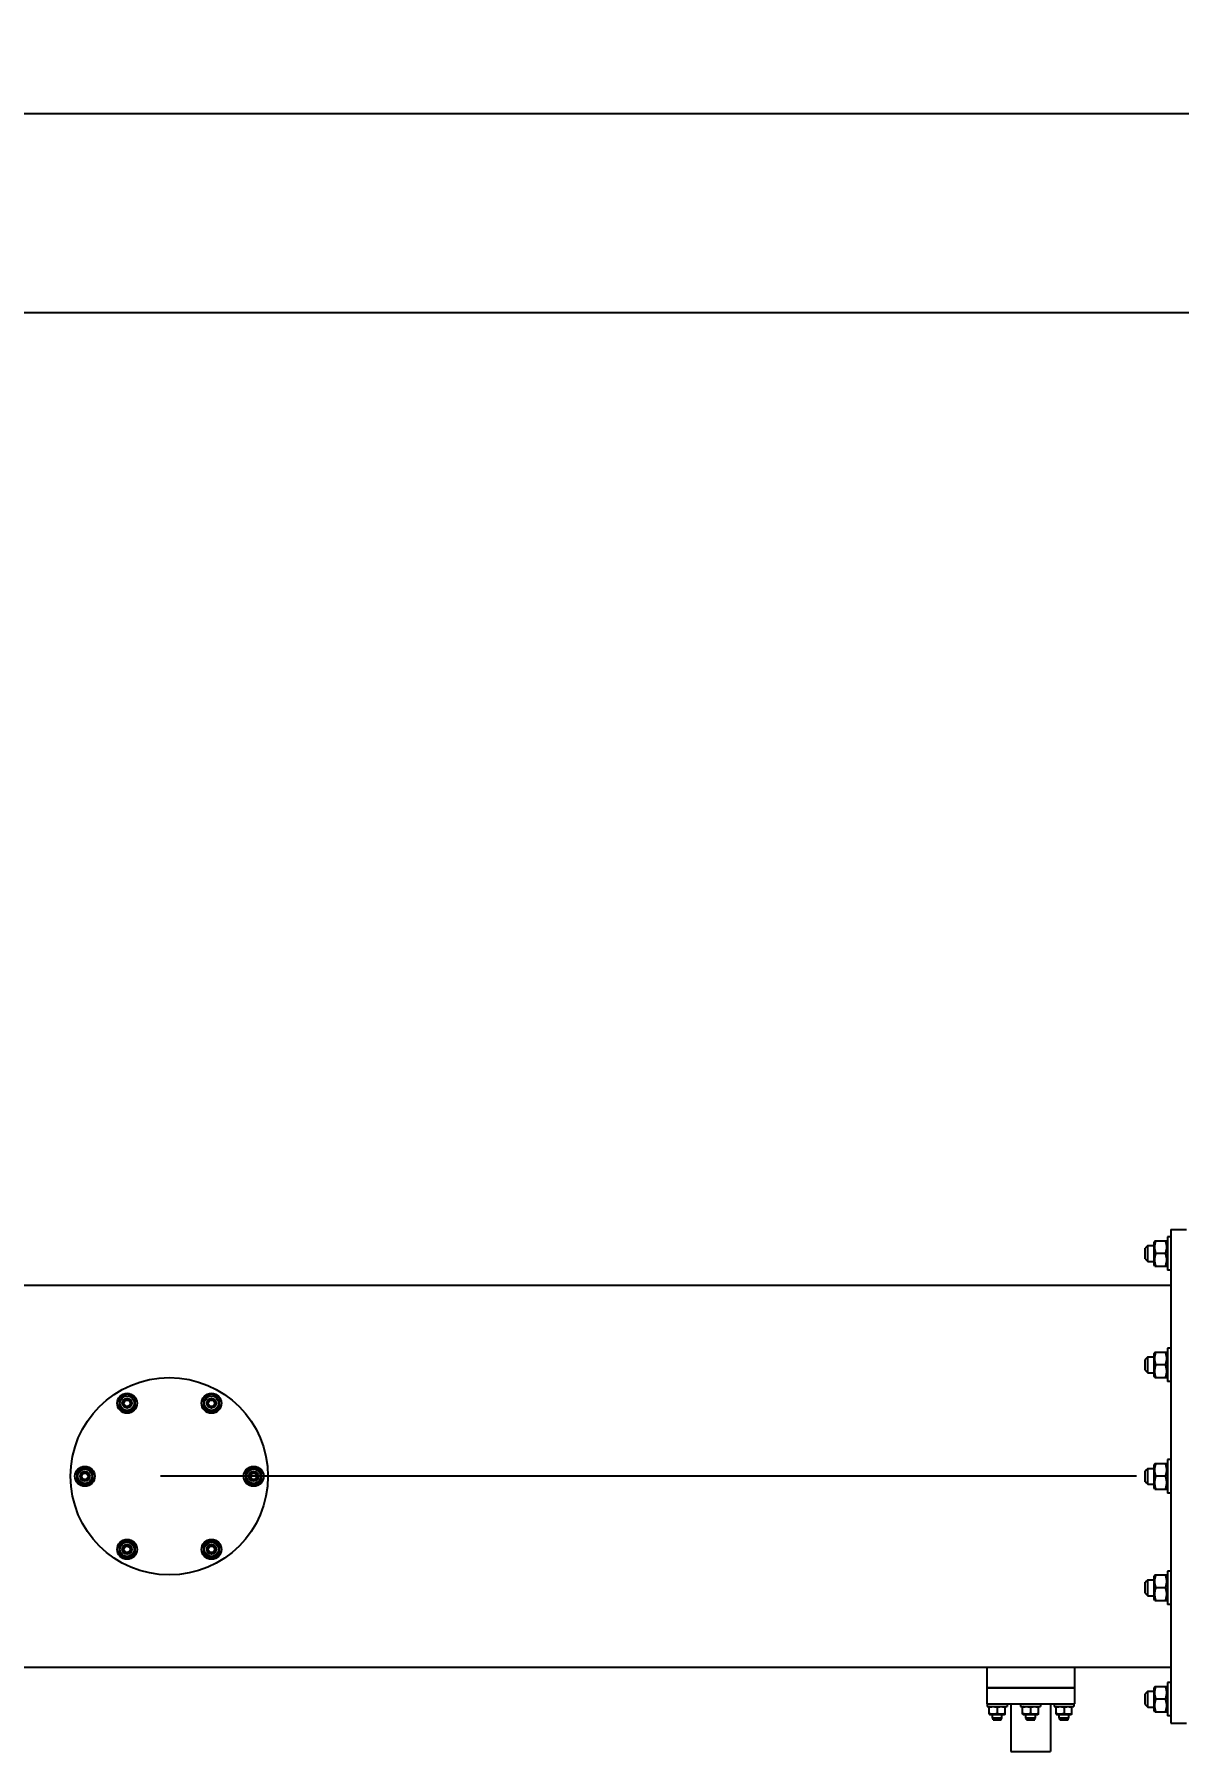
# Model space of a CAD drawing. Header units: millimetres. Extents: x 0 to 1189, y 0 to 841.
# Drawn here: x 637.01 to 665.76, y 692.27 to 735.43 of the extents above; entities that cross this region are included whole.
import ezdxf

# ---------------------------------------------------------------- set-up
doc = ezdxf.new("R2010")
doc.units = ezdxf.units.MM
doc.header["$LTSCALE"] = 65.395
doc.linetypes.add('CENTER', pattern=[0.6, 0.375, -0.075, 0.075, -0.075])
doc.layers.get('0').update_dxf_attribs({"linetype": 'CONTINUOUS'})
for name, color, linetype in [('ALL_AXIS', 7, 'CONTINUOUS'), ('ALL_CHAMFER', 7, 'CONTINUOUS'), ('ALL_DIMENSIONS', 7, 'CONTINUOUS'), ('ALL_ROUND', 7, 'CONTINUOUS')]:
    doc.layers.add(name, color=color, linetype=linetype)
doc.styles.get("Standard").update_dxf_attribs({"font": 'txt', "width": 0.7})
doc.dimstyles.new('DIMSTYLE_2', dxfattribs={"dimtxt": 3.5, "dimasz": 3, "dimexe": 0.18, "dimexo": 0.0625, "dimgap": 0.09, "dimtad": 1, "dimlfac": 25, "dimdsep": 46, "dimtxsty": 'STANDARD', "dimblk": '_FILLED', "dimblk1": '_FILLED', "dimblk2": '_FILLED', "dimcen": 0.09, "dimadec": 0, "dimazin": 0, "dimtp": 2, "dimtm": 2, "dimtfac": 1, "dimtofl": 0, "dimtmove": 0, "dimatfit": 3, "dimldrblk": '_FILLED', "dimfxl": 1, "dimtolj": 1, "dimarcsym": 0})

# ---------------------------------------------------------------- blocks, each defined once
blk = doc.blocks.new('_FILLED')
at = {"color": 0, "linetype": 'BYBLOCK'}
blk.add_solid([(0, 0), (-1, 0.167), (-1, -0.167)], dxfattribs=at)
blk = doc.blocks.new('*D1')
at = {"layer": 'ALL_DIMENSIONS', "color": 2, "linetype": 'CONTINUOUS'}
for p, q in [((111.762, 705.039), (111.762, 735.427)), ((976.89, 705.039), (976.89, 735.427)), ((111.762, 733.427), (544.326, 733.427)), ((976.89, 733.427), (544.326, 733.427))]:
    blk.add_line(p, q, dxfattribs=at)
at = {"layer": 'ALL_DIMENSIONS', "color": 2, "linetype": 'CONTINUOUS', "xscale": 3, "yscale": 3, "zscale": 3, "rotation": 180}
blk.add_blockref('_FILLED', (111.762, 733.427), dxfattribs=at)
at = {"layer": 'ALL_DIMENSIONS', "color": 2, "linetype": 'CONTINUOUS', "xscale": 3, "yscale": 3, "zscale": 3}
blk.add_blockref('_FILLED', (976.89, 733.427), dxfattribs=at)
blk = doc.blocks.new('*D5')
at = {"layer": 'ALL_DIMENSIONS', "color": 2, "linetype": 'CONTINUOUS'}
for p, q in [((452.402, 694.115), (452.402, 730.427)), ((692.402, 694.115), (692.402, 730.427)), ((452.402, 728.427), (572.402, 728.427)), ((692.402, 728.427), (572.402, 728.427))]:
    blk.add_line(p, q, dxfattribs=at)
at = {"layer": 'ALL_DIMENSIONS', "color": 2, "linetype": 'CONTINUOUS', "xscale": 3, "yscale": 3, "zscale": 3, "rotation": 180}
blk.add_blockref('_FILLED', (452.402, 728.427), dxfattribs=at)
at = {"layer": 'ALL_DIMENSIONS', "color": 2, "linetype": 'CONTINUOUS', "xscale": 3, "yscale": 3, "zscale": 3}
blk.add_blockref('_FILLED', (692.402, 728.427), dxfattribs=at)

msp = doc.modelspace()

# ---------------------------------------------------------------- linework, layer by layer
at = {"color": 7, "linetype": 'CONTINUOUS'}
for p, q in [((665.56175857, 705.38712965), (665.96175857, 705.38712965)), ((665.56175857, 705.38712965), (665.56175857, 692.98712965)), ((664.92175857, 704.65112965), (664.92175857, 704.92312965)), ((665.16423544, 705.10713253), (665.14575857, 705.07512965)), ((665.14575857, 704.49913187), (665.14575857, 705.07512744)), ((665.16423378, 705.10712965), (665.46328337, 705.10712965)), ((665.48175857, 705.07512965), (665.46328337, 705.10712965)), ((665.16423544, 704.46712678), (665.14575857, 704.49912965)), ((665.16423378, 704.46712965), (665.46328337, 704.46712965)), ((665.43470212, 704.78712965), (665.19281503, 704.78712965)), ((665.48175857, 704.49912965), (665.46328337, 704.46712965)), ((634.29582779, 703.98712965), (665.56175857, 703.98712965)), ((665.16423544, 702.30713253), (665.14575857, 702.27512965)), ((665.14575857, 701.69913187), (665.14575857, 702.27512744)), ((665.16423378, 702.30712965), (665.46328337, 702.30712965)), ((665.48175857, 702.27512965), (665.46328337, 702.30712965)), ((664.92175857, 701.85112965), (664.92175857, 702.12312965)), ((665.43470212, 701.98712965), (665.19281503, 701.98712965)), ((665.16423544, 701.66712678), (665.14575857, 701.69912965)), ((665.16423378, 701.66712965), (665.46328337, 701.66712965)), ((665.48175857, 701.69912965), (665.46328337, 701.66712965)), ((639.34175857, 701.25404362), (639.14175857, 701.13857356)), ((639.14175857, 701.13857356), (639.14175857, 700.90763346)), ((639.54175857, 701.13857356), (639.34175857, 701.25404362)), ((639.54175857, 700.90763346), (639.54175857, 701.13857356)), ((641.46175857, 701.25404362), (641.26175857, 701.13857356)), ((641.26175857, 701.13857356), (641.26175857, 700.90763346)), ((641.66175857, 701.13857356), (641.46175857, 701.25404362)), ((641.66175857, 700.90763346), (641.66175857, 701.13857356)), ((639.14175857, 700.90763346), (639.34175857, 700.7921634)), ((639.34175857, 700.7921634), (639.54175857, 700.90763346)), ((641.26175857, 700.90763346), (641.46175857, 700.7921634)), ((641.46175857, 700.7921634), (641.66175857, 700.90763346)), ((638.28175857, 699.41806976), (638.08175857, 699.30259971)), ((638.08175857, 699.30259971), (638.08175857, 699.0716596)), ((638.48175857, 699.30259971), (638.28175857, 699.41806976)), ((638.48175857, 699.0716596), (638.48175857, 699.30259971)), ((642.52175857, 699.41806976), (642.32175857, 699.30259971)), ((642.32175857, 699.30259971), (642.32175857, 699.0716596)), ((642.72175857, 699.30259971), (642.52175857, 699.41806976)), ((642.72175857, 699.0716596), (642.72175857, 699.30259971)), ((664.92175857, 699.05112965), (664.92175857, 699.32312965)), ((665.16423544, 699.50713253), (665.14575857, 699.47512965)), ((665.14575857, 698.89913187), (665.14575857, 699.47512744)), ((665.16423378, 699.50712965), (665.46328337, 699.50712965)), ((665.48175857, 699.47512965), (665.46328337, 699.50712965)), ((638.08175857, 699.0716596), (638.28175857, 698.95618955)), ((638.28175857, 698.95618955), (638.48175857, 699.0716596)), ((642.32175857, 699.0716596), (642.52175857, 698.95618955)), ((642.52175857, 698.95618955), (642.72175857, 699.0716596)), ((665.16423544, 698.86712678), (665.14575857, 698.89912965)), ((665.16423378, 698.86712965), (665.46328337, 698.86712965)), ((665.43470212, 699.18712965), (665.19281503, 699.18712965)), ((665.48175857, 698.89912965), (665.46328337, 698.86712965)), ((639.34175857, 697.5820959), (639.14175857, 697.46662585)), ((639.14175857, 697.46662585), (639.14175857, 697.23568574)), ((639.54175857, 697.46662585), (639.34175857, 697.5820959)), ((639.54175857, 697.23568574), (639.54175857, 697.46662585)), ((641.46175857, 697.5820959), (641.26175857, 697.46662585)), ((641.26175857, 697.46662585), (641.26175857, 697.23568574)), ((641.66175857, 697.46662585), (641.46175857, 697.5820959)), ((641.66175857, 697.23568574), (641.66175857, 697.46662585)), ((639.14175857, 697.23568574), (639.34175857, 697.12021569)), ((639.34175857, 697.12021569), (639.54175857, 697.23568574)), ((641.26175857, 697.23568574), (641.46175857, 697.12021569)), ((641.46175857, 697.12021569), (641.66175857, 697.23568574)), ((665.16423544, 696.70713253), (665.14575857, 696.67512965)), ((665.14575857, 696.09913187), (665.14575857, 696.67512744)), ((665.16423378, 696.70712965), (665.46328337, 696.70712965)), ((665.48175857, 696.67512965), (665.46328337, 696.70712965)), ((664.92175857, 696.25112965), (664.92175857, 696.52312965)), ((665.43470212, 696.38712965), (665.19281503, 696.38712965)), ((665.16423544, 696.06712678), (665.14575857, 696.09912965)), ((665.16423378, 696.06712965), (665.46328337, 696.06712965)), ((665.48175857, 696.09912965), (665.46328337, 696.06712965)), ((663.14174961, 693.86712965), (660.94176753, 693.86712965)), ((664.92175857, 693.45112965), (664.92175857, 693.72312965)), ((665.16423544, 693.90713253), (665.14575857, 693.87512965)), ((665.14575857, 693.29913187), (665.14575857, 693.87512744)), ((665.16423378, 693.90712965), (665.46328337, 693.90712965)), ((665.43470212, 693.58712965), (665.19281503, 693.58712965)), ((665.48175857, 693.87512965), (665.46328337, 693.90712965)), ((661.00175677, 693.2066777), (661.02175857, 693.19512965)), ((661.02175857, 693.40312965), (661.00175857, 693.39158265)), ((661.00175857, 693.20667666), (661.00175857, 693.39158265)), ((661.38175719, 693.19512965), (661.02175996, 693.19512965)), ((661.20175857, 693.37371937), (661.20175857, 693.22453994)), ((661.38175857, 693.40312965), (661.40175857, 693.39158265)), ((661.40176038, 693.2066777), (661.38175857, 693.19512965)), ((661.40175857, 693.20667666), (661.40175857, 693.39158265)), ((661.84175677, 693.2066777), (661.86175857, 693.19512965)), ((661.86175857, 693.40312965), (661.84175857, 693.39158265)), ((661.84175857, 693.20667666), (661.84175857, 693.39158265)), ((662.22175719, 693.19512965), (661.86175996, 693.19512965)), ((662.04175857, 693.37371937), (662.04175857, 693.22453994)), ((662.22175857, 693.40312965), (662.24175857, 693.39158265)), ((662.24176038, 693.2066777), (662.22175857, 693.19512965)), ((662.24175857, 693.20667666), (662.24175857, 693.39158265)), ((662.68175677, 693.2066777), (662.70175857, 693.19512965)), ((662.70175857, 693.40312965), (662.68175857, 693.39158265)), ((662.68175857, 693.20667666), (662.68175857, 693.39158265)), ((663.06175719, 693.19512965), (662.70175996, 693.19512965)), ((662.88175857, 693.37371937), (662.88175857, 693.22453994)), ((663.06175857, 693.40312965), (663.08175857, 693.39158265)), ((663.08176038, 693.2066777), (663.06175857, 693.19512965)), ((663.08175857, 693.20667666), (663.08175857, 693.39158265)), ((665.16423544, 693.26712678), (665.14575857, 693.29912965)), ((665.16423378, 693.26712965), (665.46328337, 693.26712965)), ((665.48175857, 693.29912965), (665.46328337, 693.26712965)), ((661.09907908, 693.06712965), (661.30443807, 693.06712965)), ((661.93907908, 693.06712965), (662.14443807, 693.06712965)), ((662.77907908, 693.06712965), (662.98443807, 693.06712965)), ((665.56175857, 692.98712965), (665.96175857, 692.98712965))]:
    msp.add_line(p, q, dxfattribs=at)
at = {"color": 2, "linetype": 'CONTINUOUS'}
for p, q in [((661.09907908, 693.06712965), (661.09907908, 693.08980915)), ((661.30443807, 693.06712965), (661.30443807, 693.08980915)), ((661.93907908, 693.06712965), (661.93907908, 693.08980915)), ((662.14443807, 693.06712965), (662.14443807, 693.08980915)), ((662.77907908, 693.06712965), (662.77907908, 693.08980915)), ((662.98443807, 693.06712965), (662.98443807, 693.08980915))]:
    msp.add_line(p, q, dxfattribs=at)
at = {"color": 7, "linetype": 'CONTINUOUS'}
for points in [[(665.19281503, 704.78712965), (665.18685352, 704.80584635), (665.1815956, 704.82419646), (665.17704777, 704.8421243), (665.17319054, 704.85979689), (665.16999906, 704.87735399), (665.16749602, 704.8948217), (665.16569128, 704.91227342), (665.16459853, 704.92970709), (665.16423692, 704.94714741), (665.16460001, 704.96458753), (665.16569421, 704.98202082), (665.16750019, 704.99947129), (665.17000411, 705.01693629), (665.1731959, 705.03448913), (665.17705245, 705.05215507), (665.18159904, 705.07007555), (665.18685543, 705.08841914), (665.19281503, 705.10712965)], [(665.43470212, 704.78712965), (665.44136101, 704.80815562), (665.44713261, 704.82874726), (665.45201073, 704.84883149), (665.45601395, 704.86862757), (665.45916977, 704.88832499), (665.46144519, 704.90793994), (665.46281896, 704.92755609), (665.46328336, 704.9471604), (665.4628161, 704.96676396), (665.46143972, 704.98637792), (665.45916203, 705.00598979), (665.45600489, 705.02568157), (665.45200211, 705.04546695), (665.44712574, 705.06553829), (665.44135699, 705.08611714), (665.43470212, 705.10712965)], [(665.19281503, 704.46712965), (665.18742615, 704.48396826), (665.18260515, 704.50050793), (665.17835689, 704.51670973), (665.17466682, 704.53269041), (665.17151766, 704.54854246), (665.16892252, 704.56429968), (665.16688434, 704.58002488), (665.16541638, 704.59572362), (665.16453214, 704.61142432), (665.16423378, 704.62712116), (665.16453143, 704.64281676), (665.16541477, 704.65851427), (665.16688134, 704.67420795), (665.16891774, 704.68992719), (665.17151075, 704.70567883), (665.17465736, 704.7215249), (665.17834281, 704.73749418), (665.18258906, 704.75369329), (665.18741526, 704.77025297), (665.19281503, 704.78712965)], [(665.43470212, 704.46712965), (665.44136101, 704.48815562), (665.44713261, 704.50874726), (665.45201073, 704.52883149), (665.45601395, 704.54862757), (665.45916977, 704.56832499), (665.46144519, 704.58793994), (665.46281896, 704.60755609), (665.46328336, 704.6271604), (665.4628161, 704.64676396), (665.46143972, 704.66637792), (665.45916203, 704.68598979), (665.45600489, 704.70568157), (665.45200211, 704.72546695), (665.44712574, 704.74553829), (665.44135699, 704.76611714), (665.43470212, 704.78712965)], [(665.19281503, 701.98712965), (665.18685352, 702.00584635), (665.1815956, 702.02419646), (665.17704777, 702.0421243), (665.17319054, 702.05979689), (665.16999906, 702.07735399), (665.16749602, 702.0948217), (665.16569128, 702.11227342), (665.16459853, 702.12970709), (665.16423692, 702.14714741), (665.16460001, 702.16458753), (665.16569421, 702.18202082), (665.16750019, 702.19947129), (665.17000411, 702.21693629), (665.1731959, 702.23448913), (665.17705245, 702.25215508), (665.18159904, 702.27007555), (665.18685543, 702.28841914), (665.19281503, 702.30712965)], [(665.43470212, 701.98712965), (665.44136101, 702.00815562), (665.44713261, 702.02874726), (665.45201073, 702.04883149), (665.45601395, 702.06862757), (665.45916977, 702.08832499), (665.46144519, 702.10793994), (665.46281896, 702.12755609), (665.46328336, 702.1471604), (665.4628161, 702.16676396), (665.46143972, 702.18637792), (665.45916203, 702.20598979), (665.45600489, 702.22568157), (665.45200211, 702.24546695), (665.44712574, 702.26553829), (665.44135699, 702.28611714), (665.43470212, 702.30712965)], [(665.19281503, 701.66712965), (665.18742615, 701.68396826), (665.18260515, 701.70050793), (665.17835689, 701.71670973), (665.17466682, 701.73269041), (665.17151766, 701.74854246), (665.16892252, 701.76429968), (665.16688434, 701.78002488), (665.16541638, 701.79572362), (665.16453214, 701.81142432), (665.16423378, 701.82712116), (665.16453143, 701.84281676), (665.16541477, 701.85851427), (665.16688134, 701.87420795), (665.16891774, 701.88992719), (665.17151075, 701.90567883), (665.17465736, 701.9215249), (665.17834281, 701.93749418), (665.18258906, 701.95369329), (665.18741526, 701.97025297), (665.19281503, 701.98712965)], [(665.43470212, 701.66712965), (665.44136101, 701.68815562), (665.44713261, 701.70874726), (665.45201073, 701.72883149), (665.45601395, 701.74862757), (665.45916977, 701.76832499), (665.46144519, 701.78793994), (665.46281896, 701.80755609), (665.46328336, 701.8271604), (665.4628161, 701.84676396), (665.46143972, 701.86637792), (665.45916203, 701.88598979), (665.45600489, 701.90568157), (665.45200211, 701.92546695), (665.44712574, 701.94553829), (665.44135699, 701.96611714), (665.43470212, 701.98712965)], [(665.19281503, 699.18712965), (665.18685352, 699.20584635), (665.1815956, 699.22419646), (665.17704777, 699.2421243), (665.17319054, 699.25979689), (665.16999906, 699.27735399), (665.16749602, 699.2948217), (665.16569128, 699.31227342), (665.16459853, 699.32970709), (665.16423692, 699.34714741), (665.16460001, 699.36458753), (665.16569421, 699.38202082), (665.16750019, 699.39947129), (665.17000411, 699.41693629), (665.1731959, 699.43448913), (665.17705245, 699.45215507), (665.18159904, 699.47007555), (665.18685543, 699.48841914), (665.19281503, 699.50712965)], [(665.43470212, 699.18712965), (665.44136101, 699.20815562), (665.44713261, 699.22874726), (665.45201073, 699.24883149), (665.45601395, 699.26862757), (665.45916977, 699.28832499), (665.46144519, 699.30793994), (665.46281896, 699.32755609), (665.46328336, 699.3471604), (665.4628161, 699.36676396), (665.46143972, 699.38637792), (665.45916203, 699.40598979), (665.45600489, 699.42568157), (665.45200211, 699.44546695), (665.44712574, 699.46553829), (665.44135699, 699.48611714), (665.43470212, 699.50712965)], [(665.19281503, 698.86712965), (665.18742615, 698.88396826), (665.18260515, 698.90050793), (665.17835689, 698.91670973), (665.17466682, 698.93269041), (665.17151766, 698.94854246), (665.16892252, 698.96429968), (665.16688434, 698.98002488), (665.16541638, 698.99572362), (665.16453214, 699.01142432), (665.16423378, 699.02712116), (665.16453143, 699.04281676), (665.16541477, 699.05851427), (665.16688134, 699.07420795), (665.16891774, 699.08992719), (665.17151075, 699.10567883), (665.17465736, 699.1215249), (665.17834281, 699.13749418), (665.18258906, 699.15369329), (665.18741526, 699.17025297), (665.19281503, 699.18712965)], [(665.43470212, 698.86712965), (665.44136101, 698.88815562), (665.44713261, 698.90874726), (665.45201073, 698.92883149), (665.45601395, 698.94862757), (665.45916977, 698.96832499), (665.46144519, 698.98793994), (665.46281896, 699.00755609), (665.46328336, 699.0271604), (665.4628161, 699.04676396), (665.46143972, 699.06637792), (665.45916203, 699.08598979), (665.45600489, 699.10568157), (665.45200211, 699.12546695), (665.44712574, 699.14553829), (665.44135699, 699.16611714), (665.43470212, 699.18712965)], [(665.19281503, 696.38712965), (665.18685352, 696.40584635), (665.1815956, 696.42419646), (665.17704777, 696.4421243), (665.17319054, 696.45979689), (665.16999906, 696.47735399), (665.16749602, 696.4948217), (665.16569128, 696.51227342), (665.16459853, 696.52970709), (665.16423692, 696.54714741), (665.16460001, 696.56458753), (665.16569421, 696.58202082), (665.16750019, 696.59947129), (665.17000411, 696.61693629), (665.1731959, 696.63448913), (665.17705245, 696.65215507), (665.18159904, 696.67007555), (665.18685543, 696.68841914), (665.19281503, 696.70712965)], [(665.43470212, 696.38712965), (665.44136101, 696.40815562), (665.44713261, 696.42874726), (665.45201073, 696.44883149), (665.45601395, 696.46862757), (665.45916977, 696.48832499), (665.46144519, 696.50793994), (665.46281896, 696.52755609), (665.46328336, 696.5471604), (665.4628161, 696.56676396), (665.46143972, 696.58637792), (665.45916203, 696.60598979), (665.45600489, 696.62568157), (665.45200211, 696.64546695), (665.44712574, 696.66553829), (665.44135699, 696.68611714), (665.43470212, 696.70712965)], [(665.19281503, 696.06712965), (665.18742615, 696.08396826), (665.18260515, 696.10050793), (665.17835689, 696.11670973), (665.17466682, 696.13269041), (665.17151766, 696.14854246), (665.16892252, 696.16429968), (665.16688434, 696.18002488), (665.16541638, 696.19572362), (665.16453214, 696.21142432), (665.16423378, 696.22712116), (665.16453143, 696.24281676), (665.16541477, 696.25851427), (665.16688134, 696.27420795), (665.16891774, 696.28992719), (665.17151075, 696.30567883), (665.17465736, 696.3215249), (665.17834281, 696.33749418), (665.18258906, 696.35369329), (665.18741526, 696.37025297), (665.19281503, 696.38712965)], [(665.43470212, 696.06712965), (665.44136101, 696.08815562), (665.44713261, 696.10874726), (665.45201073, 696.12883149), (665.45601395, 696.14862757), (665.45916977, 696.16832499), (665.46144519, 696.18793994), (665.46281896, 696.20755609), (665.46328336, 696.2271604), (665.4628161, 696.24676396), (665.46143972, 696.26637792), (665.45916203, 696.28598979), (665.45600489, 696.30568157), (665.45200211, 696.32546695), (665.44712574, 696.34553829), (665.44135699, 696.36611714), (665.43470212, 696.38712965)], [(665.19281503, 693.26712965), (665.18742615, 693.28396826), (665.18260515, 693.30050793), (665.17835689, 693.31670973), (665.17466682, 693.33269041), (665.17151766, 693.34854246), (665.16892252, 693.36429968), (665.16688434, 693.38002488), (665.16541638, 693.39572362), (665.16453214, 693.41142432), (665.16423378, 693.42712116), (665.16453143, 693.44281676), (665.16541477, 693.45851427), (665.16688134, 693.47420795), (665.16891774, 693.48992719), (665.17151075, 693.50567883), (665.17465736, 693.5215249), (665.17834281, 693.53749418), (665.18258906, 693.55369329), (665.18741526, 693.57025297), (665.19281503, 693.58712965)], [(665.19281503, 693.58712965), (665.18685352, 693.60584635), (665.1815956, 693.62419646), (665.17704777, 693.6421243), (665.17319054, 693.65979689), (665.16999906, 693.67735399), (665.16749602, 693.6948217), (665.16569128, 693.71227342), (665.16459853, 693.72970709), (665.16423692, 693.74714741), (665.16460001, 693.76458753), (665.16569421, 693.78202082), (665.16750019, 693.79947129), (665.17000411, 693.81693629), (665.1731959, 693.83448913), (665.17705245, 693.85215508), (665.18159904, 693.87007555), (665.18685543, 693.88841914), (665.19281503, 693.90712965)], [(665.43470212, 693.58712965), (665.44136101, 693.60815562), (665.44713261, 693.62874726), (665.45201073, 693.64883149), (665.45601395, 693.66862757), (665.45916977, 693.68832499), (665.46144519, 693.70793994), (665.46281896, 693.72755609), (665.46328336, 693.7471604), (665.4628161, 693.76676396), (665.46143972, 693.78637792), (665.45916203, 693.80598979), (665.45600489, 693.82568157), (665.45200211, 693.84546695), (665.44712574, 693.86553829), (665.44135699, 693.88611714), (665.43470212, 693.90712965)], [(665.43470212, 693.26712965), (665.44136101, 693.28815562), (665.44713261, 693.30874726), (665.45201073, 693.32883149), (665.45601395, 693.34862757), (665.45916977, 693.36832499), (665.46144519, 693.38793994), (665.46281896, 693.40755609), (665.46328336, 693.4271604), (665.4628161, 693.44676396), (665.46143972, 693.46637792), (665.45916203, 693.48598979), (665.45600489, 693.50568157), (665.45200211, 693.52546695), (665.44712574, 693.54553829), (665.44135699, 693.56611714), (665.43470212, 693.58712965)], [(661.20175857, 693.37371937), (661.18861722, 693.37788121), (661.17574741, 693.38148847), (661.16319482, 693.38453728), (661.15082237, 693.38703927), (661.13851153, 693.38901164), (661.12625222, 693.39043378), (661.11399213, 693.39129239), (661.10173943, 693.39158265), (661.08948719, 693.39129061), (661.07722847, 693.39043037), (661.06497107, 693.38900682), (661.05266375, 693.38703362), (661.04029798, 693.38453192), (661.02775344, 693.3814842), (661.01489158, 693.37787871), (661.00175857, 693.37371937)], [(661.20175857, 693.22453994), (661.19006044, 693.22081394), (661.17859153, 693.21752772), (661.16738669, 693.21468534), (661.15634142, 693.21227461), (661.1453683, 693.21027995), (661.13445102, 693.20871556), (661.12354373, 693.20758759), (661.1126477, 693.20690463), (661.10174751, 693.20667862), (661.09084744, 693.20690555), (661.07995165, 693.20758942), (661.06904513, 693.20871815), (661.05812954, 693.21028309), (661.04715907, 693.21227794), (661.03611796, 693.21468826), (661.02491771, 693.21752986), (661.01345286, 693.22081513), (661.00175857, 693.22453994)], [(661.40175857, 693.37371937), (661.38861722, 693.37788121), (661.37574741, 693.38148847), (661.36319482, 693.38453728), (661.35082237, 693.38703927), (661.33851153, 693.38901164), (661.32625222, 693.39043378), (661.31399213, 693.39129239), (661.30173943, 693.39158265), (661.28948719, 693.39129061), (661.27722847, 693.39043037), (661.26497107, 693.38900682), (661.25266375, 693.38703362), (661.24029798, 693.38453192), (661.22775344, 693.3814842), (661.21489158, 693.37787871), (661.20175857, 693.37371937)], [(661.40175857, 693.22453994), (661.39123438, 693.22117187), (661.38089706, 693.21815874), (661.37077095, 693.21550358), (661.36078306, 693.2131973), (661.35087557, 693.21122908), (661.34102733, 693.20960712), (661.33119912, 693.20833326), (661.32138744, 693.20741579), (661.31157453, 693.20686313), (661.30176403, 693.20667666), (661.29195431, 693.20686268), (661.2821434, 693.20741476), (661.2723349, 693.20833135), (661.26251042, 693.20960408), (661.2526657, 693.2112247), (661.24276196, 693.2131913), (661.23278125, 693.21549467), (661.22265682, 693.21814856), (661.21230684, 693.22116499), (661.20175857, 693.22453994)], [(662.04175857, 693.37371937), (662.02861722, 693.37788121), (662.01574741, 693.38148847), (662.00319482, 693.38453728), (661.99082237, 693.38703927), (661.97851153, 693.38901164), (661.96625222, 693.39043378), (661.95399213, 693.39129239), (661.94173943, 693.39158265), (661.92948719, 693.39129061), (661.91722847, 693.39043037), (661.90497107, 693.38900682), (661.89266375, 693.38703362), (661.88029798, 693.38453192), (661.86775344, 693.3814842), (661.85489158, 693.37787871), (661.84175857, 693.37371937)], [(662.04175857, 693.22453994), (662.03006044, 693.22081394), (662.01859153, 693.21752772), (662.00738669, 693.21468534), (661.99634142, 693.21227461), (661.9853683, 693.21027995), (661.97445102, 693.20871556), (661.96354373, 693.20758759), (661.9526477, 693.20690463), (661.94174751, 693.20667862), (661.93084744, 693.20690555), (661.91995165, 693.20758942), (661.90904513, 693.20871815), (661.89812954, 693.21028309), (661.88715907, 693.21227794), (661.87611796, 693.21468826), (661.86491771, 693.21752986), (661.85345286, 693.22081513), (661.84175857, 693.22453994)], [(662.24175857, 693.37371937), (662.22861722, 693.37788121), (662.21574741, 693.38148847), (662.20319482, 693.38453728), (662.19082237, 693.38703927), (662.17851153, 693.38901164), (662.16625222, 693.39043378), (662.15399213, 693.39129239), (662.14173943, 693.39158265), (662.12948719, 693.39129061), (662.11722847, 693.39043037), (662.10497107, 693.38900682), (662.09266375, 693.38703362), (662.08029798, 693.38453192), (662.06775344, 693.3814842), (662.05489158, 693.37787871), (662.04175857, 693.37371937)], [(662.24175857, 693.22453994), (662.23123438, 693.22117187), (662.22089706, 693.21815874), (662.21077095, 693.21550358), (662.20078306, 693.2131973), (662.19087557, 693.21122908), (662.18102733, 693.20960712), (662.17119912, 693.20833326), (662.16138744, 693.20741579), (662.15157453, 693.20686313), (662.14176403, 693.20667666), (662.13195431, 693.20686268), (662.1221434, 693.20741476), (662.1123349, 693.20833135), (662.10251042, 693.20960408), (662.0926657, 693.2112247), (662.08276196, 693.2131913), (662.07278125, 693.21549467), (662.06265682, 693.21814856), (662.05230684, 693.22116499), (662.04175857, 693.22453994)], [(662.88175857, 693.37371937), (662.86861722, 693.37788121), (662.85574741, 693.38148847), (662.84319482, 693.38453728), (662.83082237, 693.38703927), (662.81851153, 693.38901164), (662.80625222, 693.39043378), (662.79399213, 693.39129239), (662.78173943, 693.39158265), (662.76948719, 693.39129061), (662.75722847, 693.39043037), (662.74497107, 693.38900682), (662.73266375, 693.38703362), (662.72029798, 693.38453192), (662.70775344, 693.3814842), (662.69489158, 693.37787871), (662.68175857, 693.37371937)], [(662.88175857, 693.22453994), (662.87006044, 693.22081394), (662.85859153, 693.21752772), (662.84738669, 693.21468534), (662.83634142, 693.21227461), (662.8253683, 693.21027995), (662.81445102, 693.20871556), (662.80354373, 693.20758759), (662.7926477, 693.20690463), (662.78174751, 693.20667862), (662.77084744, 693.20690555), (662.75995165, 693.20758942), (662.74904513, 693.20871815), (662.73812954, 693.21028309), (662.72715907, 693.21227794), (662.71611796, 693.21468826), (662.70491771, 693.21752986), (662.69345286, 693.22081513), (662.68175857, 693.22453994)], [(663.08175857, 693.37371937), (663.06861722, 693.37788121), (663.05574741, 693.38148847), (663.04319482, 693.38453728), (663.03082237, 693.38703927), (663.01851153, 693.38901164), (663.00625222, 693.39043378), (662.99399213, 693.39129239), (662.98173943, 693.39158265), (662.96948719, 693.39129061), (662.95722847, 693.39043037), (662.94497107, 693.38900682), (662.93266375, 693.38703362), (662.92029798, 693.38453192), (662.90775344, 693.3814842), (662.89489158, 693.37787871), (662.88175857, 693.37371937)], [(663.08175857, 693.22453994), (663.07123438, 693.22117187), (663.06089706, 693.21815874), (663.05077095, 693.21550358), (663.04078306, 693.2131973), (663.03087557, 693.21122908), (663.02102733, 693.20960712), (663.01119912, 693.20833326), (663.00138744, 693.20741579), (662.99157453, 693.20686313), (662.98176403, 693.20667666), (662.97195431, 693.20686268), (662.9621434, 693.20741476), (662.9523349, 693.20833135), (662.94251042, 693.20960408), (662.9326657, 693.2112247), (662.92276196, 693.2131913), (662.91278125, 693.21549467), (662.90265682, 693.21814856), (662.89230684, 693.22116499), (662.88175857, 693.22453994)]]:
    msp.add_lwpolyline(points, dxfattribs=at)
for centre in [(639.34175857, 701.02310351), (641.46175857, 701.02310351), (638.28175857, 699.18712965), (642.52175857, 699.18712965), (639.34175857, 697.3511558), (641.46175857, 697.3511558)]:
    msp.add_circle(centre, 0.18, dxfattribs=at)
at = {"color": 2, "linetype": 'CONTINUOUS'}
for centre in [(639.34175857, 701.02310351), (641.46175857, 701.02310351), (638.28175857, 699.18712965), (642.52175857, 699.18712965), (639.34175857, 697.3511558), (641.46175857, 697.3511558)]:
    msp.add_arc(centre, 0.10267949, 255, 195, dxfattribs=at)
at = {"layer": 'ALL_AXIS', "color": 7, "linetype": 'CONTINUOUS'}
for p, q in [((664.98575857, 704.98712965), (665.14575857, 704.98712965)), ((665.48175857, 705.07512965), (665.46328337, 705.10712965)), ((665.56175857, 705.20712965), (665.48175857, 705.20712965)), ((665.48175857, 705.20712965), (665.48175857, 704.36712965)), ((664.98575857, 704.58712965), (665.14575857, 704.58712965)), ((665.48175857, 704.49912965), (665.46328337, 704.46712965)), ((665.56175857, 704.36712965), (665.48175857, 704.36712965)), ((665.48175857, 702.27512965), (665.46328337, 702.30712965)), ((665.56175857, 702.40712965), (665.48175857, 702.40712965)), ((665.48175857, 702.40712965), (665.48175857, 701.56712965)), ((664.98575857, 702.18712965), (665.14575857, 702.18712965)), ((664.98575857, 701.78712965), (665.14575857, 701.78712965)), ((665.48175857, 701.69912965), (665.46328337, 701.66712965)), ((665.56175857, 701.56712965), (665.48175857, 701.56712965)), ((664.98575857, 699.38712965), (665.14575857, 699.38712965)), ((665.48175857, 699.47512965), (665.46328337, 699.50712965)), ((665.56175857, 699.60712965), (665.48175857, 699.60712965)), ((665.48175857, 699.60712965), (665.48175857, 698.76712965)), ((664.98575857, 698.98712965), (665.14575857, 698.98712965)), ((665.48175857, 698.89912965), (665.46328337, 698.86712965)), ((665.56175857, 698.76712965), (665.48175857, 698.76712965)), ((665.48175857, 696.67512965), (665.46328337, 696.70712965)), ((665.56175857, 696.80712965), (665.48175857, 696.80712965)), ((665.48175857, 696.80712965), (665.48175857, 695.96712965)), ((664.98575857, 696.58712965), (665.14575857, 696.58712965)), ((664.98575857, 696.18712965), (665.14575857, 696.18712965)), ((665.48175857, 696.09912965), (665.46328337, 696.06712965)), ((665.56175857, 695.96712965), (665.48175857, 695.96712965)), ((660.94175857, 694.38712965), (660.94175857, 693.46712965)), ((663.14175857, 694.38712965), (663.14175857, 693.46712965)), ((660.94175857, 693.86712965), (663.14175857, 693.86712965)), ((664.98575857, 693.78712965), (665.14575857, 693.78712965)), ((665.48175857, 693.87512965), (665.46328337, 693.90712965)), ((665.56175857, 694.00712965), (665.48175857, 694.00712965)), ((665.48175857, 694.00712965), (665.48175857, 693.16712965)), ((660.94175857, 693.46712965), (663.14175857, 693.46712965)), ((660.95175857, 693.46712965), (660.95175857, 693.40312965)), ((660.95175857, 693.40312965), (661.45175857, 693.40312965)), ((661.02175857, 693.40312965), (661.00175857, 693.39158265)), ((661.08175857, 693.10712965), (661.08175857, 693.19512965)), ((661.32175857, 693.10712965), (661.32175857, 693.19512965)), ((661.38175857, 693.40312965), (661.40175857, 693.39158265)), ((661.45175857, 693.46712965), (661.45175857, 693.40312965)), ((661.54175857, 693.46712965), (661.54175857, 692.26712965)), ((661.79175857, 693.46712965), (661.79175857, 693.40312965)), ((661.79175857, 693.40312965), (662.29175857, 693.40312965)), ((661.86175857, 693.40312965), (661.84175857, 693.39158265)), ((661.92175857, 693.10712965), (661.92175857, 693.19512965)), ((662.16175857, 693.10712965), (662.16175857, 693.19512965)), ((662.22175857, 693.40312965), (662.24175857, 693.39158265)), ((662.29175857, 693.46712965), (662.29175857, 693.40312965)), ((662.54175857, 693.46712965), (662.54175857, 692.26712965)), ((662.63175857, 693.46712965), (662.63175857, 693.40312965)), ((662.63175857, 693.40312965), (663.13175857, 693.40312965)), ((662.70175857, 693.40312965), (662.68175857, 693.39158265)), ((662.76175857, 693.10712965), (662.76175857, 693.19512965)), ((663.00175857, 693.10712965), (663.00175857, 693.19512965)), ((663.06175857, 693.40312965), (663.08175857, 693.39158265)), ((663.13175857, 693.46712965), (663.13175857, 693.40312965)), ((664.98575857, 693.38712965), (665.14575857, 693.38712965)), ((665.48175857, 693.29912965), (665.46328337, 693.26712965)), ((665.56175857, 693.16712965), (665.48175857, 693.16712965)), ((661.54175857, 692.26712965), (662.54175857, 692.26712965))]:
    msp.add_line(p, q, dxfattribs=at)
at = {"layer": 'ALL_AXIS', "color": 7, "linetype": 'CENTER'}
msp.add_line((978.59743447, 699.18712965), (109.76175857, 699.18712965), dxfattribs=at)
at = {"layer": 'ALL_AXIS', "color": 7, "linetype": 'CONTINUOUS'}
for centre, radius in [((640.40175857, 699.18712965), 2.48), ((639.34175857, 701.02310351), 0.25), ((641.46175857, 701.02310351), 0.25), ((638.28175857, 699.18712965), 0.25), ((642.52175857, 699.18712965), 0.25), ((639.34175857, 697.3511558), 0.25), ((641.46175857, 697.3511558), 0.25)]:
    msp.add_circle(centre, radius, dxfattribs=at)
at = {"layer": 'ALL_CHAMFER', "color": 7, "linetype": 'CONTINUOUS'}
for p, q in [((664.98575857, 704.98712965), (664.92175857, 704.92312965)), ((664.92175857, 704.65112965), (664.92175857, 704.92312965)), ((664.98575857, 704.98712965), (665.14575857, 704.98712965)), ((664.98575857, 704.58712965), (664.98575857, 704.98712965)), ((664.92175857, 704.65112965), (664.98575857, 704.58712965)), ((664.98575857, 704.58712965), (665.14575857, 704.58712965)), ((664.98575857, 702.18712965), (664.92175857, 702.12312965)), ((664.92175857, 701.85112965), (664.92175857, 702.12312965)), ((664.92175857, 701.85112965), (664.98575857, 701.78712965)), ((664.98575857, 702.18712965), (665.14575857, 702.18712965)), ((664.98575857, 701.78712965), (664.98575857, 702.18712965)), ((664.98575857, 701.78712965), (665.14575857, 701.78712965)), ((664.98575857, 699.38712965), (664.92175857, 699.32312965)), ((664.92175857, 699.05112965), (664.92175857, 699.32312965)), ((664.98575857, 699.38712965), (665.14575857, 699.38712965)), ((664.98575857, 698.98712965), (664.98575857, 699.38712965)), ((664.92175857, 699.05112965), (664.98575857, 698.98712965)), ((664.98575857, 698.98712965), (665.14575857, 698.98712965)), ((664.98575857, 696.58712965), (664.92175857, 696.52312965)), ((664.92175857, 696.25112965), (664.92175857, 696.52312965)), ((664.92175857, 696.25112965), (664.98575857, 696.18712965)), ((664.98575857, 696.58712965), (665.14575857, 696.58712965)), ((664.98575857, 696.18712965), (664.98575857, 696.58712965)), ((664.98575857, 696.18712965), (665.14575857, 696.18712965)), ((664.98575857, 693.78712965), (664.92175857, 693.72312965)), ((664.92175857, 693.45112965), (664.92175857, 693.72312965)), ((664.98575857, 693.78712965), (665.14575857, 693.78712965)), ((664.98575857, 693.38712965), (664.98575857, 693.78712965)), ((664.92175857, 693.45112965), (664.98575857, 693.38712965)), ((664.98575857, 693.38712965), (665.14575857, 693.38712965)), ((661.32175857, 693.10712965), (661.08175857, 693.10712965)), ((661.12175857, 693.06712965), (661.08175857, 693.10712965)), ((661.28175857, 693.06712965), (661.12175857, 693.06712965)), ((661.28175857, 693.06712965), (661.32175857, 693.10712965)), ((662.16175857, 693.10712965), (661.92175857, 693.10712965)), ((661.96175857, 693.06712965), (661.92175857, 693.10712965)), ((662.12175857, 693.06712965), (661.96175857, 693.06712965)), ((662.12175857, 693.06712965), (662.16175857, 693.10712965)), ((663.00175857, 693.10712965), (662.76175857, 693.10712965)), ((662.80175857, 693.06712965), (662.76175857, 693.10712965)), ((662.96175857, 693.06712965), (662.80175857, 693.06712965)), ((662.96175857, 693.06712965), (663.00175857, 693.10712965))]:
    msp.add_line(p, q, dxfattribs=at)
for centre, radius in [((639.34175857, 701.02310351), 0.12), ((639.34175857, 701.02310351), 0.08), ((641.46175857, 701.02310351), 0.12), ((641.46175857, 701.02310351), 0.08), ((638.28175857, 699.18712965), 0.12), ((638.28175857, 699.18712965), 0.08), ((642.52175857, 699.18712965), 0.12), ((642.52175857, 699.18712965), 0.08), ((639.34175857, 697.3511558), 0.12), ((641.46175857, 697.3511558), 0.12), ((639.34175857, 697.3511558), 0.08), ((641.46175857, 697.3511558), 0.08)]:
    msp.add_circle(centre, radius, dxfattribs=at)
at = {"layer": 'ALL_ROUND', "color": 7, "linetype": 'CONTINUOUS'}
for p, q in [((634.29582779, 703.98712965), (665.56175857, 703.98712965)), ((586.92175857, 694.38712965), (665.56175857, 694.38712965))]:
    msp.add_line(p, q, dxfattribs=at)

# ---------------------------------------------------------------- dimensions: what is measured, and where the dimension line sits
at = {"layer": 'ALL_DIMENSIONS', "color": 2, "linetype": 'CONTINUOUS'}
for base, p1, p2, picture, middle in [((976.88962893, 733.42712965), (111.76175857, 705.03912965), (976.88962893, 705.03912965), '*D1', (527.64980084, 734.30212965)), ((692.40175857, 728.42712965), (452.40175857, 694.11512965), (692.40175857, 694.11512965), '*D5', (567.50175857, 729.30212965))]:
    dim = msp.add_linear_dim(base=base, p1=p1, p2=p2, dimstyle='DIMSTYLE_2', dxfattribs=at)
    dim.commit()
    dim.dimension.update_dxf_attribs({"geometry": picture, "text_midpoint": middle, "dimtype": 160})

doc.saveas('drawing.dxf')
